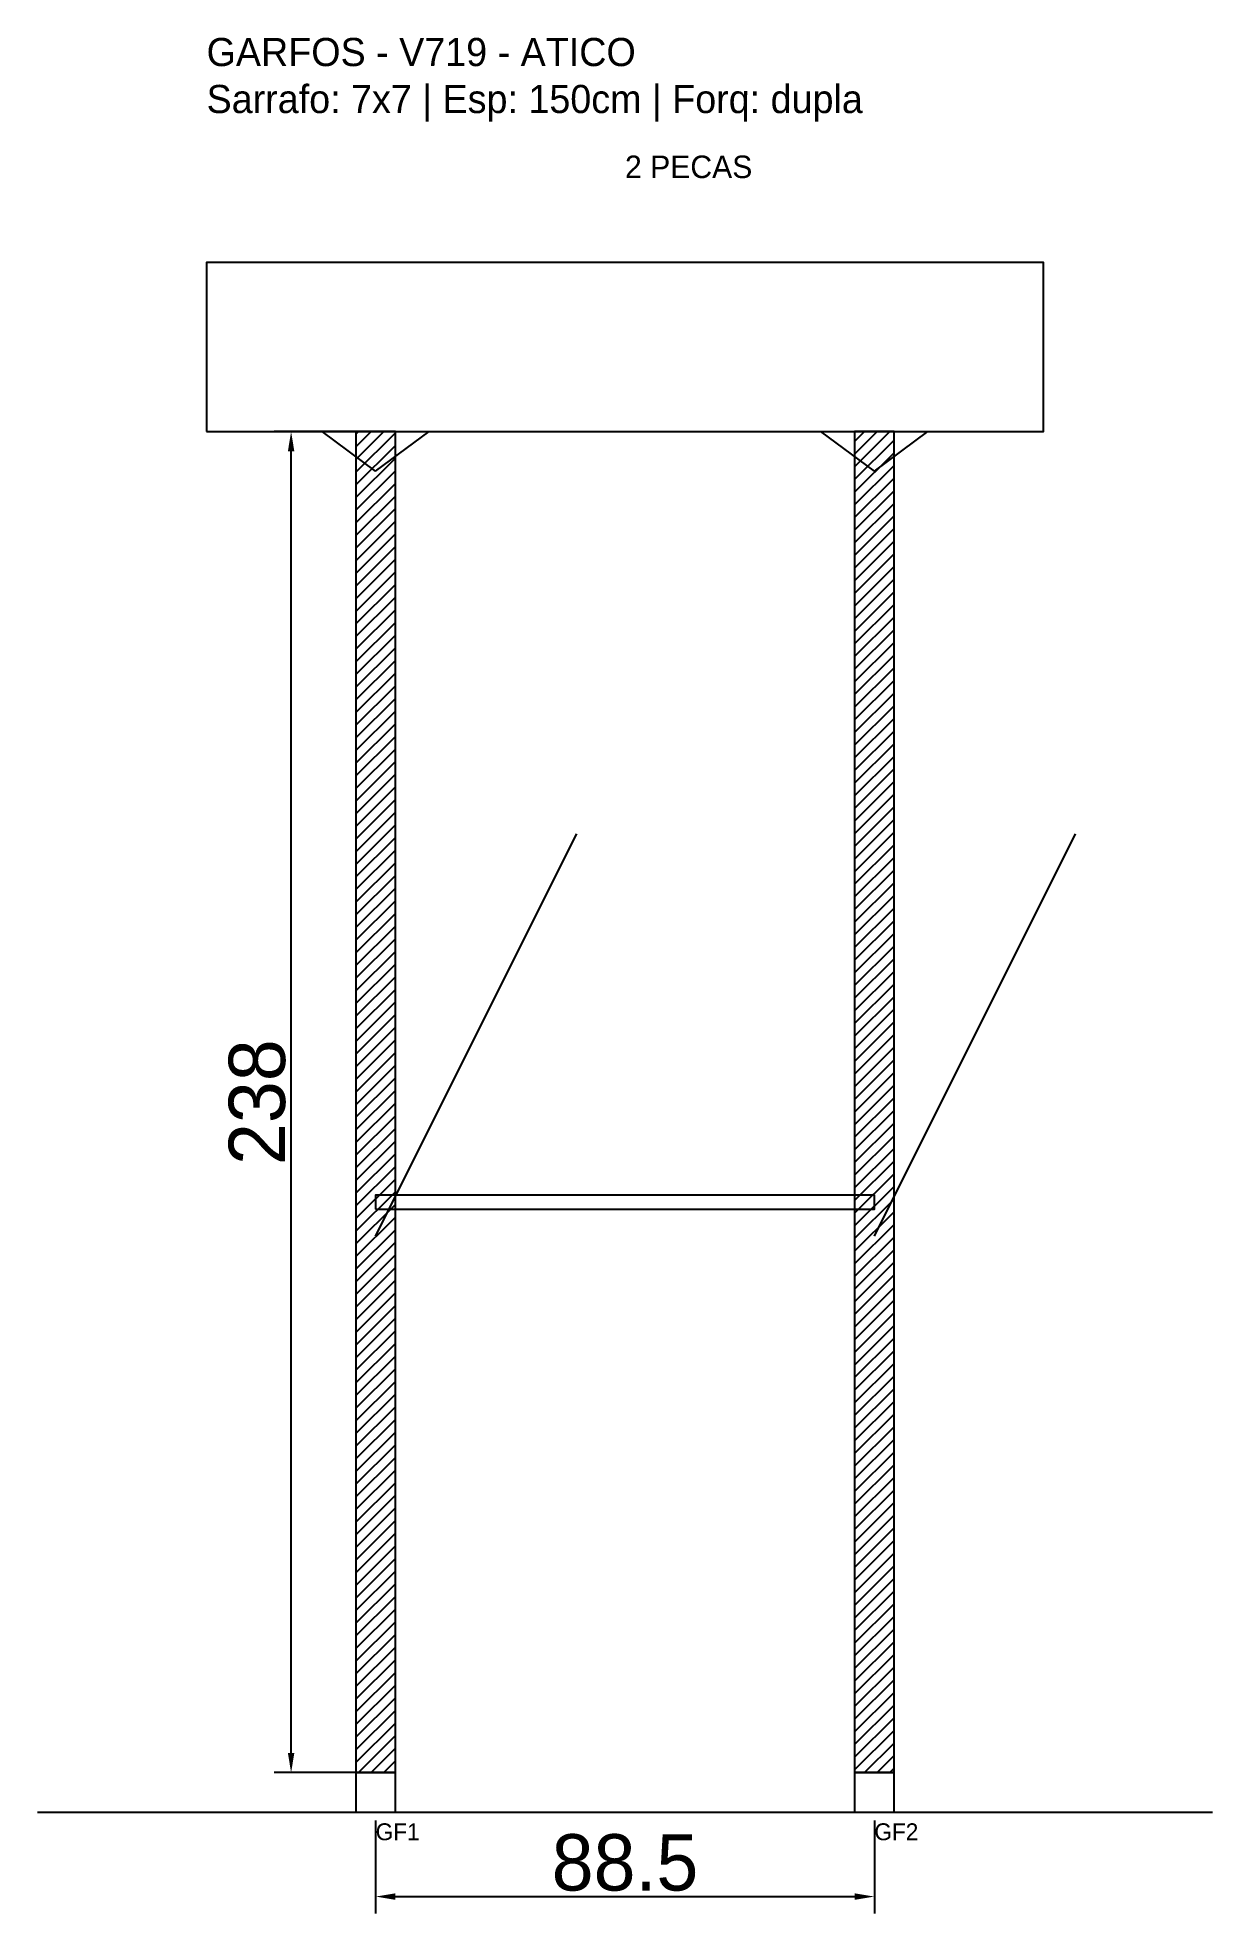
# Model space of a CAD drawing. Header units: metres. Extents: x -30 to 178, y -25 to 308.
import ezdxf

# ---------------------------------------------------------------- set-up
doc = ezdxf.new("R2010")
doc.units = ezdxf.units.M
for name, color, linetype in [('BARRA_ANCORAGEM', 1, 'Continuous'), ('COTA', 241, 'Continuous'), ('GARFOS OK', 3, 'Continuous'), ('NOME DA VIGA', 6, 'Continuous'), ('SARR_7x7', 40, 'Continuous'), ('TIRAS REESCORAMENTO', 252, 'Continuous'), ('VIGAS', 3, 'Continuous')]:
    doc.layers.add(name, color=color, linetype=linetype)
doc.dimstyles.new('EZ DXF', dxfattribs={"dimtxt": 10, "dimasz": 3.5, "dimexe": 3, "dimexo": 1.5, "dimgap": 1, "dimtad": 1, "dimdec": 1, "dimdsep": 46, "dimcen": 2.5, "dimazin": 3, "dimtfac": 1, "dimtmove": 0, "dimatfit": 3})

msp = doc.modelspace()

# ---------------------------------------------------------------- hatches: boundary and pattern name
at = {"layer": 'COTA'}
h = msp.add_hatch(dxfattribs=at)
h.set_pattern_fill('ANSI31', scale=0.5)
h.paths.add_polyline_path([(26.5, 0), (33.5, 0), (33.5, 238), (26.5, 238)])
h = msp.add_hatch(dxfattribs=at)
h.set_pattern_fill('ANSI31', scale=0.5)
h.paths.add_polyline_path([(115, 0), (122, 0), (122, 238), (115, 238)])

# ---------------------------------------------------------------- linework, layer by layer
at = {"layer": 'BARRA_ANCORAGEM'}
for p, q in [((30, 95.2), (65.7, 166.6)), ((118.5, 95.2), (154.2, 166.6))]:
    msp.add_line(p, q, dxfattribs=at)
at = {"layer": 'GARFOS OK'}
for p, q in [((30, 231), (20.5, 238)), ((20.5, 238), (39.5, 238)), ((30, 231), (39.5, 238)), ((118.5, 231), (109, 238)), ((109, 238), (128, 238)), ((118.5, 231), (128, 238))]:
    msp.add_line(p, q, dxfattribs=at)
at = {"layer": 'GARFOS OK', "linetype": 'CONTINUOUS'}
msp.add_line((-30, -7), (178.5, -7), dxfattribs=at)
at = {"layer": 'GARFOS OK'}
for points in [[(26.5, 0), (33.5, 0), (33.5, 238), (26.5, 238), (26.5, 0)], [(115, 0), (122, 0), (122, 238), (115, 238), (115, 0)]]:
    msp.add_lwpolyline(points, dxfattribs=at)
at = {"layer": 'SARR_7x7'}
for points in [[(26.5, -7), (33.5, -7), (33.5, 0), (26.5, 0), (26.5, -7)], [(115, -7), (122, -7), (122, 0), (115, 0), (115, -7)]]:
    msp.add_lwpolyline(points, dxfattribs=at)
at = {"layer": 'TIRAS REESCORAMENTO'}
msp.add_lwpolyline([(30, 100), (118.5, 100), (118.5, 102.5), (30, 102.5), (30, 100)], dxfattribs=at)
at = {"layer": 'VIGAS'}
msp.add_lwpolyline([(0, 238), (148.5, 238), (148.5, 268), (0, 268), (0, 238)], dxfattribs=at)

# ---------------------------------------------------------------- texts
at = {"layer": 'NOME DA VIGA'}
for s, height, p in [('2 PECAS', 4, (74.25, 283)), ('GF1', 3, (30, -12)), ('GF2', 3, (118.5, -12))]:
    msp.add_text(s, height=height, dxfattribs=at).set_placement(p)
at = {"layer": 'NOME DA VIGA', "insert": (0, 293), "char_height": 5, "attachment_point": 7}
msp.add_mtext('GARFOS - V719 - ATICO\\PSarrafo: 7x7 | Esp: 150cm | Forq: dupla', dxfattribs=at)

# ---------------------------------------------------------------- dimensions: what is measured, and where the dimension line sits
at = {"layer": 'COTA'}
msp.add_linear_dim(base=(15, 0), p1=(30, 0), p2=(30, 238), angle=90, dimstyle='EZ DXF', dxfattribs=at).render()
msp.add_linear_dim(base=(30, -22), p1=(30, -7), p2=(118.5, -7), dimstyle='EZ DXF', dxfattribs=at).render()

doc.saveas('drawing.dxf')
